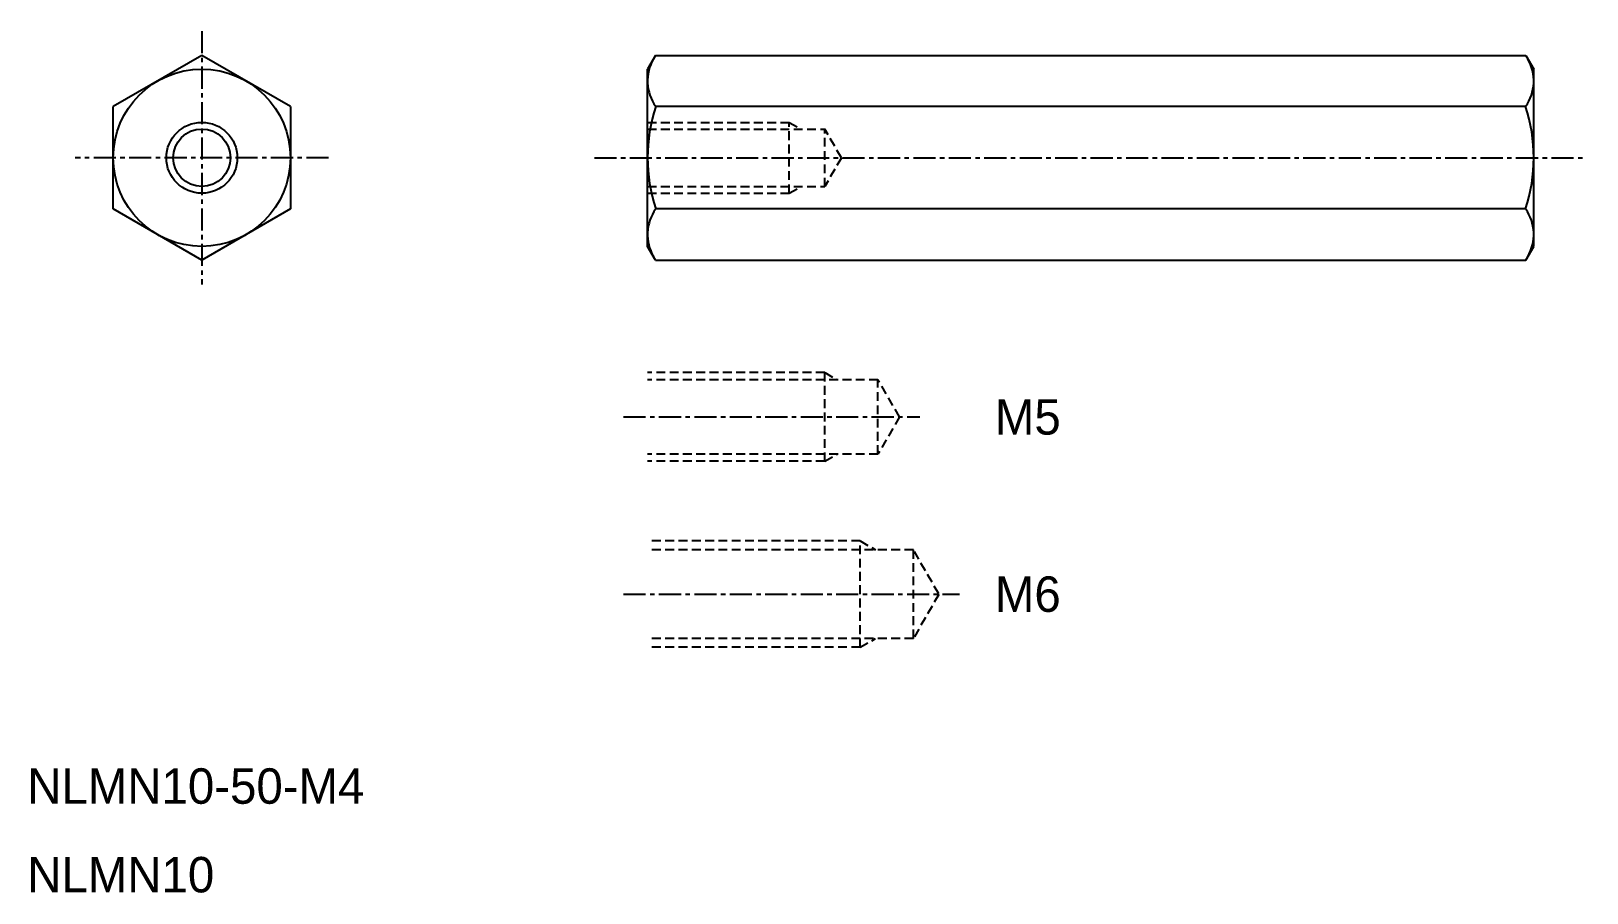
# Model space of a CAD drawing. Extents: x -88.4 to -0.6, y -351.9 to -303.3.
import ezdxf
from ezdxf.enums import TextEntityAlignment as Align

# ---------------------------------------------------------------- set-up
doc = ezdxf.new("R2010")
doc.units = 0
doc.linetypes.add('CENTER', pattern=[2, 1.25, -0.25, 0.25, -0.25])
doc.linetypes.add('DASHED', pattern=[0.75, 0.5, -0.25])
doc.layers.get('0').update_dxf_attribs({"linetype": 'CONTINUOUS'})
doc.layers.add('CENTER', color=1, linetype='CENTER')

msp = doc.modelspace()

# ---------------------------------------------------------------- linework, layer by layer
at = {"color": 7, "linetype": 'CONTINUOUS'}
for p, q in [((-78.727, -304.693), (-83.727, -307.58)), ((-73.727, -307.58), (-78.727, -304.693)), ((-53.132, -304.689), (-53.579, -305.462)), ((-53.579, -315.462), (-53.579, -305.462)), ((-53.132, -304.689), (-4.026, -304.689)), ((-4.026, -304.689), (-3.579, -305.462)), ((-3.579, -315.462), (-3.579, -305.462)), ((-83.727, -313.353), (-83.727, -307.58)), ((-73.727, -307.58), (-73.727, -313.353)), ((-4.038, -307.575), (-53.12, -307.575)), ((-3.579, -313.458), (-3.579, -307.458)), ((-53.579, -312.601), (-53.579, -308.301)), ((-78.727, -316.24), (-83.727, -313.353)), ((-73.727, -313.353), (-78.727, -316.24)), ((-4.038, -313.349), (-53.12, -313.349)), ((-53.132, -316.236), (-53.579, -315.462)), ((-4.026, -316.236), (-3.579, -315.462)), ((-53.132, -316.236), (-4.026, -316.236))]:
    msp.add_line(p, q, dxfattribs=at)
at = {"color": 3, "linetype": 'DASHED'}
for p, q in [((-53.579, -308.466), (-45.579, -308.466)), ((-53.579, -308.845), (-43.579, -308.845)), ((-45.579, -312.466), (-45.579, -308.466)), ((-45.579, -308.466), (-44.923, -308.845)), ((-43.579, -312.087), (-43.579, -308.845)), ((-42.643, -310.466), (-43.579, -308.845)), ((-42.643, -310.466), (-43.579, -312.087)), ((-53.579, -312.087), (-43.579, -312.087)), ((-53.579, -312.466), (-45.579, -312.466)), ((-45.579, -312.466), (-44.923, -312.087)), ((-43.579, -322.585), (-53.579, -322.585)), ((-40.579, -322.985), (-53.579, -322.985)), ((-43.579, -322.585), (-42.886, -322.985)), ((-43.579, -327.585), (-43.579, -322.585)), ((-40.579, -327.185), (-40.579, -322.985)), ((-39.367, -325.085), (-40.579, -322.985)), ((-39.367, -325.085), (-40.579, -327.185)), ((-40.579, -327.185), (-53.579, -327.185)), ((-43.579, -327.585), (-42.886, -327.185)), ((-43.579, -327.585), (-53.579, -327.585)), ((-41.579, -332.085), (-53.579, -332.085)), ((-38.579, -332.585), (-53.579, -332.585)), ((-41.579, -332.085), (-40.713, -332.585)), ((-41.579, -338.085), (-41.579, -332.085)), ((-37.15, -335.06), (-38.579, -332.585)), ((-38.579, -337.585), (-38.579, -332.585)), ((-37.15, -335.11), (-38.579, -337.585)), ((-38.579, -337.585), (-53.579, -337.585)), ((-41.579, -338.085), (-40.713, -337.585)), ((-41.579, -338.085), (-53.579, -338.085))]:
    msp.add_line(p, q, dxfattribs=at)
at = {"color": 7, "linetype": 'CONTINUOUS'}
for radius in [5, 1.621]:
    msp.add_circle((-78.727, -310.466), radius, dxfattribs=at)
at = {"color": 3, "linetype": 'CONTINUOUS'}
msp.add_circle((-78.727, -310.466), 2, dxfattribs=at)
at = {"color": 7, "linetype": 'CONTINUOUS'}
for centre, radius, start, end in [((-51.079, -306.132), 2.5, 150, 215.26439), ((-6.079, -306.132), 2.5, 324.73561, 30), ((-44.267, -310.462), 9.312, 161.94029, 198.05971), ((-12.891, -310.462), 9.312, 341.94029, 18.05971), ((-51.079, -314.792), 2.5, 144.73562, 210), ((-6.079, -314.792), 2.5, 330, 35.26439)]:
    msp.add_arc(centre, radius, start, end, dxfattribs=at)
at = {"layer": 'CENTER', "color": 1, "linetype": 'CENTER'}
for p, q in [((-78.727, -303.318), (-78.727, -317.615)), ((-71.579, -310.466), (-85.876, -310.466)), ((-56.579, -310.466), (-0.579, -310.466)), ((-54.936, -325.085), (-38.212, -325.085)), ((-54.936, -335.085), (-35.981, -335.085))]:
    msp.add_line(p, q, dxfattribs=at)

# ---------------------------------------------------------------- texts
at = {"color": 7, "linetype": 'CONTINUOUS'}
for s, p in [('M5', (-33.981, -325.085)), ('M6', (-33.981, -335.085))]:
    msp.add_text(s, height=2, dxfattribs=at).set_placement(p, align=Align.MIDDLE_LEFT)
for s, p in [('NLMN10-50-M4', (-88.579, -346.912)), ('NLMN10', (-88.579, -351.912))]:
    msp.add_text(s, height=2, dxfattribs=at).set_placement(p)

doc.saveas('drawing.dxf')
